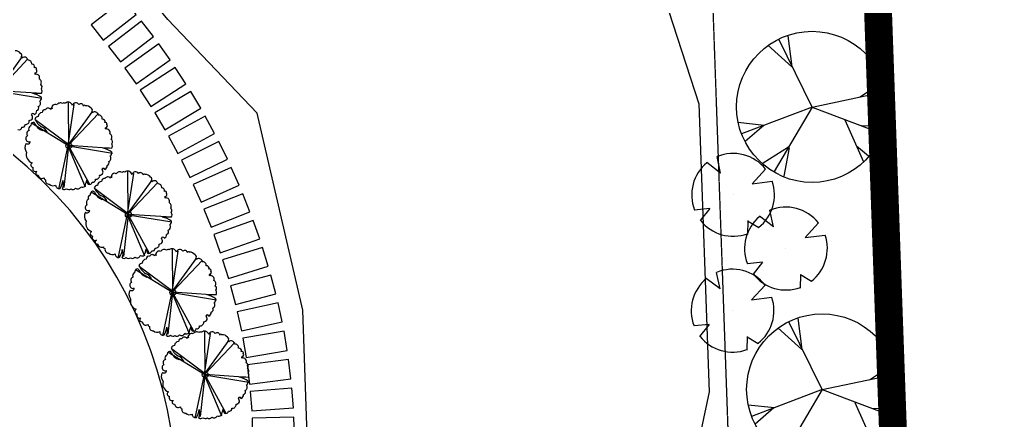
# Model space of a CAD drawing. Header units: millimetres. Extents: x 468001845 to 468595845, y 3387484553 to 3388325553.
# Drawn here: x 468422154 to 468457043, y 3387961328 to 3387975721 of the extents above; entities that cross this region are included whole.
import ezdxf

# ---------------------------------------------------------------- set-up
doc = ezdxf.new("R2010")
doc.units = ezdxf.units.MM
doc.linetypes.add('ACAD_ISO04W100', pattern=[30.5, 24, -3, 0.5, -3])
for name, color, linetype in [('F-树13', 114, 'Continuous'), ('F-水体', 150, 'Continuous'), ('N-ROAD', 4, 'Continuous'), ('TREE', 114, 'Continuous'), ('园路', 33, 'Continuous'), ('树', 104, 'Continuous'), ('红线', 1, 'Continuous'), ('花灌木', 223, 'Continuous')]:
    doc.layers.add(name, color=color, linetype=linetype)

# ---------------------------------------------------------------- blocks, each defined once
blk = doc.blocks.new('A$C73886351')
at = {"layer": 'F-树13'}
for p, q in [((4508, 4511), (3052, 8793)), ((3510, 7412), (3741, 8982)), ((3508, 7441), (2585, 8591)), ((2161, 6001), (1249, 7555)), ((6945, 5646), (8296, 7028)), ((4508, 4511), (737, 6917)), ((2126, 5970), (441, 6351)), ((4508, 4511), (8634, 6359)), ((6947, 5617), (8818, 5795)), ((4508, 4511), (2779, 398)), ((4508, 4511), (5271, 97)), ((3672, 2586), (1118, 1558)), ((2090, 1937), (1470, 1235)), ((3294, 1583), (3196, 223)), ((4986, 1662), (5852, 250))]:
    blk.add_line(p, q, dxfattribs=at)
blk.add_circle((4516, 4516), 4519, dxfattribs=at)
blk = doc.blocks.new('FY1')
at = {"layer": '园路'}
blk.add_lwpolyline([(-350, 750), (-350, -750), (350, -750), (350, 750)], close=True, dxfattribs=at)
blk = doc.blocks.new('A$C7A7F17D7')
at = {"layer": '树'}
for p, q in [((1064, 2275), (959, 2872)), ((1064, 2275), (580, 2669)), ((2684, 2357), (2182, 1846)), ((2182, 1846), (2905, 1914)), ((1483, 1480), (1483, 1480)), ((1483, 1480), (1483, 1480)), ((629, 1019), (80, 984)), ((629, 1019), (268, 599)), ((1974, 535), (1948, 42)), ((1970, 527), (2362, 274))]:
    blk.add_line(p, q, dxfattribs=at)
for start, end in [(36.13, 110.6248), (127.1476, 199.4587), (306.0239, 16.955), (215.8357, 288.3017)]:
    blk.add_arc((1483, 1480), 1487, start, end, dxfattribs=at)

msp = doc.modelspace()

# ---------------------------------------------------------------- linework, layer by layer
at = {"layer": 'F-水体'}
for points in [[(468388596.8, 3388041106.9), (468387863.8, 3388031304.7), (468389513, 3388023775.4), (468391162.2, 3388016246.1), (468397539.9, 3388011644.6), (468408719.9, 3388007904.1), (468419826.2, 3388006230.5), (468428321.6, 3388000324.8), (468431276.2, 3387994911.5), (468434279.9, 3387988120.2), (468439919, 3387984872.1), (468443464.9, 3387982239.2), (468446566.9, 3387972692.1), (468446935.2, 3387962357.8), (468445161.2, 3387954016.7), (468440535.3, 3387949435.9), (468432230.2, 3387946047.3), (468430571.5, 3387943710.5)], [(468427973.4, 3387945609.1), (468430850.5, 3387949777.9), (468432626.7, 3387957019.1), (468432332.1, 3387965286.5), (468430698.1, 3387972359.6), (468427483, 3387975724.1), (468424945.6, 3387978819.8), (468423370.1, 3387984282.3), (468422410.4, 3387991836.2), (468420193.7, 3387998368.5), (468417860.2, 3388001073.7), (468414482.8, 3388002566.9)]]:
    msp.add_lwpolyline(points, dxfattribs=at)
at = {"layer": 'N-ROAD'}
msp.add_arc((468411797.4, 3387958479.3), 16000, 259.44315, 70.01686, dxfattribs=at)
at = {"layer": 'TREE'}
for centre in [(468423931.4, 3387971183.8), (468426068.9, 3387968712.8), (468427668, 3387965922.9), (468428829.9, 3387962966.5)]:
    msp.add_circle(centre, 107, dxfattribs=at)
for centre, radius, start, end in [((468422021.1, 3387974383.6), 211.4, 33.41811, 95.97501), ((468422175.3, 3387974432.5), 71.2, 299.40379, 71.71115), ((468422224.6, 3387974349.2), 25.8, 327.94622, 123.93153), ((468422333.4, 3387974243), 126.9, 8.31668, 133.22817), ((468422472.1, 3387974128.7), 128.5, 351.95081, 97.68207), ((468422607.1, 3387974016.7), 94.4, 343.61953, 94.68474), ((468422720.4, 3387973944.5), 50.9, 332.8561, 116.56857), ((468422712.6, 3387973874), 71.2, 269.4038, 41.71115), ((468422734.9, 3387973783.2), 30.3, 139.62418, 252.25357), ((468422754.7, 3387973630.8), 126.9, 338.31668, 103.22816), ((468422805.2, 3387973462.7), 138.7, 325.0829, 60.90338), ((468422868.7, 3387973296.3), 100.4, 318.31768, 59.98661), ((468422919, 3387973383.3), 0.00000000705, 53.63267, 235.93357), ((468422919, 3387973383.3), 0, 211.32646, 75.93887), ((468422808, 3387973144), 160.4, 327.68235, 32.25621), ((468422758.7, 3387970745.5), 2324.1, 85.56525, 93.17049), ((468422462.2, 3387972270.8), 812.8, 53.23206, 78.06994), ((468422782.7, 3387972915.3), 166.1, 311.24385, 2.27945), ((468422754.3, 3387972539.7), 94.4, 283.61953, 34.68476), ((468422783.9, 3387972712.6), 128.5, 291.95082, 37.68207), ((468422832, 3387972593.4), 0.0000000167, 37.27906, 216.37951), ((468423065.4, 3387972389.3), 94.4, 73.61953, 184.68474), ((468423189.6, 3387972434.1), 107.8, 33.7825, 154.88228), ((468423301.4, 3387972508.1), 26.3, 359.44393, 212.43381), ((468423438.2, 3387972552), 119, 59.80039, 201.74446), ((468423619.4, 3387972587.4), 138.7, 55.0829, 150.90338), ((468423755.7, 3387972644.5), 80.4, 56.89402, 135.13108), ((468423915.1, 3387972571.1), 182, 80.22768, 129.38995), ((468423868.6, 3387972557.9), 207.6, 19.50531, 68.11301), ((468424185.5, 3387972603.3), 123.6, 31.50808, 168.84158), ((468424359.8, 3387972592.8), 101.9, 11.55309, 132.6156), ((468424498.4, 3387972599.5), 41.1, 42.21829, 160.44419), ((468424550.9, 3387972416.8), 211.4, 33.41811, 95.97501), ((468424705, 3387972465.7), 71.2, 299.40379, 71.71115), ((468422499.3, 3387972237.7), 140.5, 273.16568, 335.33388), ((468422637.5, 3387972291.5), 53, 15.87849, 164.29916), ((468422471.6, 3387972199.2), 156.8, 352.60016, 42.86726), ((468422586.5, 3387972305.9), 0, 75.93887, 189.79561), ((468422637.8, 3387972435.8), 139.3, 291.3625, 5.02277), ((468422833.7, 3387972096.8), 140.5, 93.16568, 155.33388), ((468423310.7, 3387972416.5), 658.7, 203.35097, 237.06459), ((468422776.6, 3387972448), 0, 75.93887, 114.10663), ((468422977.4, 3387972230), 151.7, 92.32191, 177.31098), ((468424754.3, 3387972382.3), 25.8, 327.94622, 123.93153), ((468424863.1, 3387972276.2), 126.9, 8.31668, 133.22817), ((468425001.8, 3387972161.9), 128.5, 351.95081, 97.68207), ((468425136.8, 3387972049.8), 94.4, 343.61953, 94.68474), ((468422143.5, 3387971859.8), 97.6, 239.39748, 356.98778), ((468422267.7, 3387971945.2), 94.4, 253.61953, 4.68474), ((468422379.7, 3387972080.2), 128.5, 261.95082, 7.68207), ((468422361.7, 3387971952.9), 0.0000000284, 5.44132, 185.07883), ((468422578.7, 3387971794.8), 94.4, 103.61953, 214.68476), ((468422695.2, 3387971898.7), 139.3, 111.3625, 185.02277), ((468422652.8, 3387971963.6), 65.4, 26.1337, 97.32339), ((468423138.4, 3387972171), 462.7, 202.69883, 250.10644), ((468422835.2, 3387971526.5), 357, 25.6652, 70.81073), ((468425250.1, 3387971977.7), 50.9, 332.8561, 116.56857), ((468425264.6, 3387971816.4), 30.3, 139.62418, 252.25357), ((468425242.3, 3387971907.1), 71.2, 269.4038, 41.71115), ((468425284.4, 3387971664), 126.9, 338.31668, 103.22816), ((468422490.6, 3387971441.9), 110.2, 113.08615, 298.13781), ((468422549.1, 3387971621.9), 128.5, 111.95082, 217.68207), ((468422737.6, 3387970641.8), 1120.8, 68.02381, 77.46206), ((468425334.9, 3387971495.9), 138.7, 325.0829, 60.90338), ((468425398.5, 3387971329.5), 100.4, 318.31768, 59.98661), ((468425448.7, 3387971416.4), 0.00000000705, 53.63267, 235.93357), ((468425448.7, 3387971416.4), 0, 211.32646, 75.93887), ((468422609.4, 3387971124), 260.7, 145.45739, 221.49982), ((468422452.3, 3387971341.3), 90.3, 230.26678, 2.13129), ((468425288.5, 3387968778.7), 2324.1, 85.56525, 93.17049), ((468424991.9, 3387970304), 812.8, 53.23206, 78.06994), ((468425337.8, 3387971177.1), 160.4, 327.68235, 32.25621), ((468422698.6, 3387970863.5), 297.7, 162.86633, 252.15751), ((468425313.7, 3387970745.8), 128.5, 291.95082, 37.68207), ((468425312.4, 3387970948.5), 166.1, 311.24385, 2.27945), ((468422653.4, 3387970503), 89.8, 120.83049, 261.01888), ((468422738.7, 3387970369.1), 109.2, 155.49852, 295.13895), ((468425167.3, 3387970324.7), 53, 15.87849, 164.29916), ((468425167.5, 3387970469), 139.3, 291.3625, 5.02277), ((468425284.1, 3387970572.9), 94.4, 283.61953, 34.68476), ((468425306.3, 3387970481.2), 0, 75.93887, 114.10663), ((468425361.7, 3387970626.6), 0.0000000167, 37.27906, 216.37951), ((468422807.2, 3387970205), 68.9, 108.76632, 285.74959), ((468422966.2, 3387970156), 141.3, 187.05471, 302.93377), ((468423094.2, 3387970020.5), 53.9, 161.79269, 269.77787), ((468424909.5, 3387970113.4), 128.5, 261.95082, 7.68207), ((468425029.1, 3387970270.9), 140.5, 273.16568, 335.33388), ((468425202.9, 3387969918.2), 94.4, 73.61953, 184.68474), ((468425001.3, 3387970232.4), 156.8, 352.60016, 42.86726), ((468425116.2, 3387970339.1), 0, 75.93887, 189.79561), ((468425327.2, 3387969963), 107.8, 33.7825, 154.88228), ((468425439, 3387970037.1), 26.3, 359.44393, 212.43381), ((468425575.8, 3387970080.9), 119, 59.80039, 201.74446), ((468425756.9, 3387970116.3), 138.7, 55.0829, 150.90338), ((468425893.3, 3387970173.4), 80.4, 56.89402, 135.13108), ((468426052.7, 3387970100.1), 182, 80.22768, 129.38995), ((468426006.2, 3387970086.8), 207.6, 19.50531, 68.11301), ((468426323.1, 3387970132.2), 123.6, 31.50808, 168.84158), ((468426497.4, 3387970121.8), 101.9, 11.55309, 132.6156), ((468426636, 3387970128.5), 41.1, 42.21829, 160.44419), ((468426688.4, 3387969945.8), 211.4, 33.41811, 95.97501), ((468426842.6, 3387969994.7), 71.2, 299.40379, 71.71115), ((468423216.2, 3387969934.6), 126.3, 165.28364, 275.68903), ((468423361.2, 3387969938.2), 185.1, 224.29225, 300.78766), ((468423574.6, 3387969771.7), 118.9, 176.38914, 288.70159), ((468423215.8, 3387969955.3), 495.4, 323.264, 357.94597), ((468423384, 3387969796), 356.1, 333.4504, 23.4249), ((468424077.1, 3387969716.8), 100.4, 228.31768, 329.98659), ((468424243.2, 3387969767.7), 128.5, 231.95084, 337.68205), ((468424425.5, 3387969844.3), 140.5, 243.16567, 305.33387), ((468420764, 3387970964), 3941, 341.74865, 345.16336), ((468424861, 3387969971.6), 287.8, 183.34344, 214.4119), ((468424673.2, 3387969893), 97.6, 239.39748, 356.98778), ((468424797.4, 3387969978.4), 94.4, 253.61953, 4.68474), ((468424971.3, 3387969625.8), 140.5, 93.16568, 155.33388), ((468425448.3, 3387969945.5), 658.7, 203.35097, 237.06459), ((468424891.5, 3387969986.1), 0.0000000284, 5.44132, 185.07883), ((468425115, 3387969759), 151.7, 92.32191, 177.31098), ((468426891.9, 3387969911.3), 25.8, 327.94622, 123.93153), ((468427000.7, 3387969805.2), 126.9, 8.31668, 133.22817), ((468427139.4, 3387969690.9), 128.5, 351.95081, 97.68207), ((468427274.4, 3387969578.8), 94.4, 343.61953, 94.68474), ((468423766.9, 3387969725.8), 109.8, 234.16723, 314.15941), ((468423930.3, 3387969755.9), 139.3, 231.36248, 305.02277), ((468424716.2, 3387969323.7), 94.4, 103.61953, 214.68476), ((468424832.8, 3387969427.7), 139.3, 111.3625, 185.02277), ((468424790.4, 3387969492.6), 65.4, 26.1337, 97.32339), ((468425276, 3387969699.9), 462.7, 202.69883, 250.10644), ((468424972.8, 3387969055.5), 357, 25.6652, 70.81073), ((468427387.7, 3387969506.7), 50.9, 332.8561, 116.56857), ((468427402.2, 3387969345.4), 30.3, 139.62418, 252.25357), ((468427379.9, 3387969436.1), 71.2, 269.4038, 41.71115), ((468427422, 3387969193), 126.9, 338.31668, 103.22816), ((468424628.2, 3387968970.9), 110.2, 113.08615, 298.13781), ((468424686.7, 3387969150.8), 128.5, 111.95082, 217.68207), ((468424875.2, 3387968170.8), 1120.8, 68.02381, 77.46206), ((468427472.5, 3387969024.8), 138.7, 325.0829, 60.90338), ((468424746.9, 3387968653), 260.7, 145.45739, 221.49982), ((468424589.9, 3387968870.3), 90.3, 230.26678, 2.13129), ((468427426, 3387966307.7), 2324.1, 85.56525, 93.17049), ((468427129.5, 3387967833), 812.8, 53.23206, 78.06994), ((468427536, 3387968858.5), 100.4, 318.31768, 59.98661), ((468427586.2, 3387968945.4), 0.00000000705, 53.63267, 235.93357), ((468427586.2, 3387968945.4), 0, 211.32646, 75.93887), ((468427475.3, 3387968706.1), 160.4, 327.68235, 32.25621), ((468424836.2, 3387968392.5), 297.7, 162.86633, 252.15751), ((468427451.2, 3387968274.8), 128.5, 291.95082, 37.68207), ((468427450, 3387968477.5), 166.1, 311.24385, 2.27945), ((468424790.9, 3387968032), 89.8, 120.83049, 261.01888), ((468424876.2, 3387967898.1), 109.2, 155.49852, 295.13895), ((468427305.1, 3387967997.9), 139.3, 291.3625, 5.02277), ((468427421.6, 3387968101.9), 94.4, 283.61953, 34.68476), ((468427443.9, 3387968010.1), 0, 75.93887, 114.10663), ((468427499.3, 3387968155.6), 0.0000000167, 37.27906, 216.37951), ((468424944.8, 3387967734), 68.9, 108.76632, 285.74959), ((468425103.8, 3387967685), 141.3, 187.05471, 302.93377), ((468425231.8, 3387967549.5), 53.9, 161.79269, 269.77787), ((468427047, 3387967642.3), 128.5, 261.95082, 7.68207), ((468427166.6, 3387967799.8), 140.5, 273.16568, 335.33388), ((468427304.8, 3387967853.7), 53, 15.87849, 164.29916), ((468427138.9, 3387967761.4), 156.8, 352.60016, 42.86726), ((468427253.8, 3387967868), 0, 75.93887, 189.79561), ((468425353.8, 3387967463.6), 126.3, 165.28364, 275.68903), ((468425498.8, 3387967467.2), 185.1, 224.29225, 300.78766), ((468425712.2, 3387967300.6), 118.9, 176.38914, 288.70159), ((468425353.4, 3387967484.3), 495.4, 323.264, 357.94597), ((468425521.6, 3387967325), 356.1, 333.4504, 23.4249), ((468426380.8, 3387967296.7), 128.5, 231.95084, 337.68205), ((468426563.1, 3387967373.3), 140.5, 243.16567, 305.33387), ((468422901.6, 3387968492.9), 3941, 341.74865, 345.16336), ((468426802, 3387967128.3), 94.4, 73.61953, 184.68474), ((468426998.6, 3387967500.6), 287.8, 183.34344, 214.4119), ((468426810.8, 3387967421.9), 97.6, 239.39748, 356.98778), ((468426926.3, 3387967173.1), 107.8, 33.7825, 154.88228), ((468426935, 3387967507.4), 94.4, 253.61953, 4.68474), ((468427038, 3387967247.2), 26.3, 359.44393, 212.43381), ((468427029, 3387967515.1), 0.0000000284, 5.44132, 185.07883), ((468427174.9, 3387967291), 119, 59.80039, 201.74446), ((468427356, 3387967326.4), 138.7, 55.0829, 150.90338), ((468427492.4, 3387967383.5), 80.4, 56.89402, 135.13108), ((468427651.7, 3387967310.2), 182, 80.22768, 129.38995), ((468427605.3, 3387967296.9), 207.6, 19.50531, 68.11301), ((468427922.1, 3387967342.3), 123.6, 31.50808, 168.84158), ((468428096.5, 3387967331.9), 101.9, 11.55309, 132.6156), ((468428235, 3387967338.6), 41.1, 42.21829, 160.44419), ((468428287.5, 3387967155.9), 211.4, 33.41811, 95.97501), ((468428441.7, 3387967204.8), 71.2, 299.40379, 71.71115), ((468425904.5, 3387967254.8), 109.8, 234.16723, 314.15941), ((468426067.9, 3387967284.8), 139.3, 231.36248, 305.02277), ((468426214.6, 3387967245.7), 100.4, 228.31768, 329.98659), ((468426570.3, 3387966835.9), 140.5, 93.16568, 155.33388), ((468427047.3, 3387967155.6), 658.7, 203.35097, 237.06459), ((468426714.1, 3387966969.1), 151.7, 92.32191, 177.31098), ((468428491, 3387967121.4), 25.8, 327.94622, 123.93153), ((468428599.7, 3387967015.3), 126.9, 8.31668, 133.22817), ((468428738.5, 3387966901), 128.5, 351.95081, 97.68207), ((468428873.4, 3387966788.9), 94.4, 343.61953, 94.68474), ((468426315.3, 3387966533.8), 94.4, 103.61953, 214.68476), ((468426431.9, 3387966637.8), 139.3, 111.3625, 185.02277), ((468426389.5, 3387966702.7), 65.4, 26.1337, 97.32339), ((468426875, 3387966910.1), 462.7, 202.69883, 250.10644), ((468426571.9, 3387966265.6), 357, 25.6652, 70.81073), ((468428986.8, 3387966716.8), 50.9, 332.8561, 116.56857), ((468429001.3, 3387966555.5), 30.3, 139.62418, 252.25357), ((468428978.9, 3387966646.2), 71.2, 269.4038, 41.71115), ((468429021.1, 3387966403.1), 126.9, 338.31668, 103.22816), ((468426227.3, 3387966181), 110.2, 113.08615, 298.13781), ((468426285.7, 3387966360.9), 128.5, 111.95082, 217.68207), ((468426474.3, 3387965380.9), 1120.8, 68.02381, 77.46206), ((468429071.5, 3387966234.9), 138.7, 325.0829, 60.90338), ((468426346, 3387965863.1), 260.7, 145.45739, 221.49982), ((468426189, 3387966080.4), 90.3, 230.26678, 2.13129), ((468429025.1, 3387963517.8), 2324.1, 85.56525, 93.17049), ((468428728.5, 3387965043.1), 812.8, 53.23206, 78.06994), ((468429135.1, 3387966068.6), 100.4, 318.31768, 59.98661), ((468429185.3, 3387966155.5), 0.00000000705, 53.63267, 235.93357), ((468429185.3, 3387966155.5), 0, 211.32646, 75.93887), ((468429074.4, 3387965916.2), 160.4, 327.68235, 32.25621), ((468426435.2, 3387965602.6), 297.7, 162.86633, 252.15751), ((468429050.3, 3387965484.9), 128.5, 291.95082, 37.68207), ((468429049, 3387965687.6), 166.1, 311.24385, 2.27945), ((468426390, 3387965242.1), 89.8, 120.83049, 261.01888), ((468426475.3, 3387965108.2), 109.2, 155.49852, 295.13895), ((468428904.2, 3387965208), 139.3, 291.3625, 5.02277), ((468429020.7, 3387965312), 94.4, 283.61953, 34.68476), ((468429042.9, 3387965220.2), 0, 75.93887, 114.10663), ((468429098.3, 3387965365.7), 0.0000000167, 37.27906, 216.37951), ((468426543.9, 3387964944.1), 68.9, 108.76632, 285.74959), ((468426702.9, 3387964895.1), 141.3, 187.05471, 302.93377), ((468426830.9, 3387964759.6), 53.9, 161.79269, 269.77787), ((468428646.1, 3387964852.4), 128.5, 261.95082, 7.68207), ((468428765.7, 3387965009.9), 140.5, 273.16568, 335.33388), ((468428903.9, 3387965063.8), 53, 15.87849, 164.29916), ((468428738, 3387964971.5), 156.8, 352.60016, 42.86726), ((468428852.9, 3387965078.1), 0, 75.93887, 189.79561), ((468426952.8, 3387964673.7), 126.3, 165.28364, 275.68903), ((468427097.9, 3387964677.3), 185.1, 224.29225, 300.78766), ((468427311.3, 3387964510.7), 118.9, 176.38914, 288.70159), ((468426952.4, 3387964694.4), 495.4, 323.264, 357.94597), ((468427120.7, 3387964535.1), 356.1, 333.4504, 23.4249), ((468427979.8, 3387964506.8), 128.5, 231.95084, 337.68205), ((468428162.2, 3387964583.4), 140.5, 243.16567, 305.33387), ((468428336.7, 3387964334.6), 119, 59.80039, 201.74446), ((468424500.7, 3387965703), 3941, 341.74865, 345.16336), ((468428597.7, 3387964710.7), 287.8, 183.34344, 214.4119), ((468428409.9, 3387964632.1), 97.6, 239.39748, 356.98778), ((468428517.9, 3387964370), 138.7, 55.0829, 150.90338), ((468428534, 3387964717.5), 94.4, 253.61953, 4.68474), ((468428654.2, 3387964427.1), 80.4, 56.89402, 135.13108), ((468428628.1, 3387964725.2), 0.0000000284, 5.44132, 185.07883), ((468428813.6, 3387964353.7), 182, 80.22768, 129.38995), ((468428767.1, 3387964340.5), 207.6, 19.50531, 68.11301), ((468429084, 3387964385.9), 123.6, 31.50808, 168.84158), ((468429258.3, 3387964375.5), 101.9, 11.55309, 132.6156), ((468427503.5, 3387964464.9), 109.8, 234.16723, 314.15941), ((468427667, 3387964495), 139.3, 231.36248, 305.02277), ((468427875.9, 3387964012.6), 151.7, 92.32191, 177.31098), ((468427813.7, 3387964455.8), 100.4, 228.31768, 329.98659), ((468427963.9, 3387964171.9), 94.4, 73.61953, 184.68474), ((468428088.1, 3387964216.7), 107.8, 33.7825, 154.88228), ((468428199.9, 3387964290.7), 26.3, 359.44393, 212.43381), ((468429396.9, 3387964382.1), 41.1, 42.21829, 160.44419), ((468429449.4, 3387964199.4), 211.4, 33.41811, 95.97501), ((468429603.5, 3387964248.3), 71.2, 299.40379, 71.71115), ((468429652.8, 3387964165), 25.8, 327.94622, 123.93153), ((468429761.6, 3387964058.8), 126.9, 8.31668, 133.22817), ((468427593.7, 3387963681.3), 139.3, 111.3625, 185.02277), ((468427551.3, 3387963746.3), 65.4, 26.1337, 97.32339), ((468427732.2, 3387963879.4), 140.5, 93.16568, 155.33388), ((468428209.2, 3387964199.2), 658.7, 203.35097, 237.06459), ((468428036.9, 3387963953.6), 462.7, 202.69883, 250.10644), ((468429900.3, 3387963944.6), 128.5, 351.95081, 97.68207), ((468430035.3, 3387963832.5), 94.4, 343.61953, 94.68474), ((468430148.6, 3387963760.3), 50.9, 332.8561, 116.56857), ((468430140.8, 3387963689.8), 71.2, 269.4038, 41.71115), ((468427447.6, 3387963404.5), 128.5, 111.95082, 217.68207), ((468427477.2, 3387963577.4), 94.4, 103.61953, 214.68476), ((468427733.7, 3387963309.1), 357, 25.6652, 70.81073), ((468427636.1, 3387962424.5), 1120.8, 68.02381, 77.46206), ((468430163.1, 3387963599), 30.3, 139.62418, 252.25357), ((468430182.9, 3387963446.6), 126.9, 338.31668, 103.22816), ((468430233.4, 3387963278.5), 138.7, 325.0829, 60.90338), ((468427507.9, 3387962906.6), 260.7, 145.45739, 221.49982), ((468427389.1, 3387963224.5), 110.2, 113.08615, 298.13781), ((468427350.8, 3387963124), 90.3, 230.26678, 2.13129), ((468430297, 3387963112.2), 100.4, 318.31768, 59.98661), ((468430347.2, 3387963199.1), 0.00000000705, 53.63267, 235.93357), ((468430347.2, 3387963199.1), 0, 211.32646, 75.93887), ((468430236.3, 3387962959.8), 160.4, 327.68235, 32.25621), ((468427597.1, 3387962646.2), 297.7, 162.86633, 252.15751), ((468430187, 3387960561.3), 2324.1, 85.56525, 93.17049), ((468429890.4, 3387962086.6), 812.8, 53.23206, 78.06994), ((468430210.9, 3387962731.1), 166.1, 311.24385, 2.27945), ((468427551.9, 3387962285.7), 89.8, 120.83049, 261.01888), ((468430182.6, 3387962355.5), 94.4, 283.61953, 34.68476), ((468430212.2, 3387962528.5), 128.5, 291.95082, 37.68207), ((468430260.2, 3387962409.3), 0.0000000167, 37.27906, 216.37951), ((468427637.2, 3387962151.7), 109.2, 155.49852, 295.13895), ((468427705.7, 3387961987.6), 68.9, 108.76632, 285.74959), ((468429927.6, 3387962053.5), 140.5, 273.16568, 335.33388), ((468430065.8, 3387962107.3), 53, 15.87849, 164.29916), ((468429899.8, 3387962015), 156.8, 352.60016, 42.86726), ((468430014.7, 3387962121.7), 0, 75.93887, 189.79561), ((468430066, 3387962251.6), 139.3, 291.3625, 5.02277), ((468430204.8, 3387962263.8), 0, 75.93887, 114.10663), ((468427864.7, 3387961938.6), 141.3, 187.05471, 302.93377), ((468427992.7, 3387961803.2), 53.9, 161.79269, 269.77787), ((468428114.7, 3387961717.2), 126.3, 165.28364, 275.68903), ((468428114.3, 3387961738), 495.4, 323.264, 357.94597), ((468428282.5, 3387961578.6), 356.1, 333.4504, 23.4249), ((468425662.5, 3387962746.6), 3941, 341.74865, 345.16336), ((468429759.5, 3387961754.2), 287.8, 183.34344, 214.4119), ((468429571.7, 3387961675.6), 97.6, 239.39748, 356.98778), ((468429695.9, 3387961761), 94.4, 253.61953, 4.68474), ((468429808, 3387961896), 128.5, 261.95082, 7.68207), ((468429790, 3387961768.8), 0.0000000284, 5.44132, 185.07883), ((468428259.7, 3387961720.8), 185.1, 224.29225, 300.78766), ((468428473.1, 3387961554.3), 118.9, 176.38914, 288.70159), ((468428665.4, 3387961508.4), 109.8, 234.16723, 314.15941), ((468428828.8, 3387961538.5), 139.3, 231.36248, 305.02277), ((468428975.6, 3387961499.4), 100.4, 228.31768, 329.98659), ((468429141.7, 3387961550.4), 128.5, 231.95084, 337.68205), ((468429324, 3387961627), 140.5, 243.16567, 305.33387)]:
    msp.add_arc(centre, radius, start, end, dxfattribs=at)
at = {"layer": '红线', "linetype": 'ACAD_ISO04W100'}
msp.add_line((468438308.4, 3388221941.7), (468450556.1, 3387878110.2), dxfattribs=at)
at = {"layer": '红线', "linetype": 'ACAD_ISO04W100', "ltscale": 0.3, "const_width": 1000}
msp.add_lwpolyline([(468456538.4, 3387876680.1), (468443875, 3388232189), (468081435.8, 3388216685.6), (468092838.2, 3387896584.3), (468309460.1, 3387889301.2), (468428615.6, 3387825139.7)], close=True, dxfattribs=at)
at = {"layer": '花灌木'}
for p, q in [((468421375, 3387973175.4), (468422261.7, 3387974394.1)), ((468421409.4, 3387973194.9), (468422461.5, 3387974310)), ((468421388, 3387973152.4), (468422963.4, 3387972893.1)), ((468421404.4, 3387973177), (468422763.9, 3387973083.7)), ((468423904.7, 3387971208.6), (468424121.7, 3387972669.8)), ((468423929.2, 3387971192.1), (468423917.2, 3387972735.7)), ((468423927.7, 3387971221.6), (468422720.3, 3387972115.9)), ((468423904.7, 3387971208.6), (468424791.4, 3387972427.2)), ((468423939.1, 3387971228.1), (468424991.2, 3387972343.2)), ((468423917.8, 3387971185.6), (468422590.6, 3387971996.6)), ((468423893.3, 3387971202.1), (468423558, 3387969628.1)), ((468423917.8, 3387971185.6), (468423749.9, 3387969691.4)), ((468423901.3, 3387971161.1), (468424511.5, 3387969714.2)), ((468423917.8, 3387971185.6), (468424672.2, 3387969805.6)), ((468423917.8, 3387971185.6), (468425493.1, 3387970926.3)), ((468423934.2, 3387971210.2), (468425293.6, 3387971116.9)), ((468426042.3, 3387968737.5), (468426259.3, 3387970198.7)), ((468426066.8, 3387968721), (468426054.8, 3387970264.7)), ((468426042.3, 3387968737.5), (468426929, 3387969956.2)), ((468426076.7, 3387968757.1), (468427128.7, 3387969872.2)), ((468426055.3, 3387968714.5), (468424728.2, 3387969525.6)), ((468426065.3, 3387968750.6), (468424857.8, 3387969644.8)), ((468426030.8, 3387968731), (468425695.6, 3387967157.1)), ((468426055.3, 3387968714.5), (468425887.4, 3387967220.4)), ((468426038.8, 3387968690.1), (468426649.1, 3387967243.2)), ((468426055.3, 3387968714.5), (468426809.7, 3387967334.6)), ((468426055.3, 3387968714.5), (468427630.7, 3387968455.3)), ((468426071.7, 3387968739.2), (468427431.2, 3387968645.8)), ((468427641.3, 3387965947.6), (468427858.4, 3387967408.8)), ((468427665.8, 3387965931.1), (468427653.8, 3387967474.8)), ((468427641.3, 3387965947.6), (468428528.1, 3387967166.3)), ((468427675.8, 3387965967.2), (468428727.8, 3387967082.3)), ((468427654.4, 3387965924.6), (468426327.3, 3387966735.7)), ((468427664.3, 3387965960.7), (468426456.9, 3387966855)), ((468427629.9, 3387965941.1), (468427294.6, 3387964367.2)), ((468427654.4, 3387965924.6), (468427486.5, 3387964430.5)), ((468427637.9, 3387965900.2), (468428248.2, 3387964453.3)), ((468427654.4, 3387965924.6), (468428408.8, 3387964544.7)), ((468427654.4, 3387965924.6), (468429229.8, 3387965665.4)), ((468427670.8, 3387965949.3), (468429030.3, 3387965855.9)), ((468428803.2, 3387962991.2), (468429020.2, 3387964452.4)), ((468428827.7, 3387962974.7), (468428815.7, 3387964518.3)), ((468428803.2, 3387962991.2), (468429689.9, 3387964209.9)), ((468428837.6, 3387963010.8), (468429889.7, 3387964125.8)), ((468428816.3, 3387962968.2), (468427489.1, 3387963779.3)), ((468428826.2, 3387963004.3), (468427618.8, 3387963898.5)), ((468428791.8, 3387962984.7), (468428456.5, 3387961410.7)), ((468428816.3, 3387962968.2), (468428648.4, 3387961474.1)), ((468428799.8, 3387962943.7), (468429410, 3387961496.9)), ((468428816.3, 3387962968.2), (468429570.7, 3387961588.2)), ((468428816.3, 3387962968.2), (468430391.6, 3387962708.9)), ((468428832.7, 3387962992.9), (468430192.1, 3387962899.5))]:
    msp.add_line(p, q, dxfattribs=at)

# ---------------------------------------------------------------- block references
at = {"layer": 'F-树13', "xscale": 0.6, "yscale": 0.6, "zscale": 0.6, "rotation": 92.04117345431564}
for p in [(468453433.5, 3387969972.6), (468453794.9, 3387959834.4)]:
    msp.add_blockref('A$C73886351', p, dxfattribs=at)
at = {"layer": '园路'}
for p, rotation in [((468425539.6, 3387975713.7), 308.2140106439913), ((468426160.3, 3387974929.6), 307.5967721218035), ((468426754.5, 3387974125.4), 305.3231921049152), ((468427316.4, 3387973298.2), 303.0496120880268), ((468427844.9, 3387972449.4), 300.7760320711383), ((468428339.5, 3387971580.3), 298.50245205425), ((468428799.1, 3387970692.3), 296.2288720373616), ((468429223.1, 3387969786.7), 293.9552920204731), ((468429610.9, 3387968865.1), 291.6817120035847), ((468429961.8, 3387967928.7), 289.4081319866964), ((468430275.3, 3387966979.2), 287.1345519698079), ((468430550.9, 3387966018), 284.8609719529196), ((468430787.5, 3387965046.5), 282.3990557191137), ((468430979, 3387964065.1), 279.6822985443555), ((468431123.7, 3387963075.7), 276.9655413695973), ((468431221.4, 3387962080.6), 274.2487841948391), ((468431271.8, 3387961081.9), 271.5320270200809)]:
    msp.add_blockref('FY1', p, dxfattribs=dict(at, rotation=rotation))
at = {"layer": '树', "rotation": 2.041173454315652}
for p in [(468446363.2, 3387967896.2), (468448262.3, 3387965968.7), (468446344.9, 3387963739)]:
    msp.add_blockref('A$C7A7F17D7', p, dxfattribs=at)

doc.saveas('drawing.dxf')
